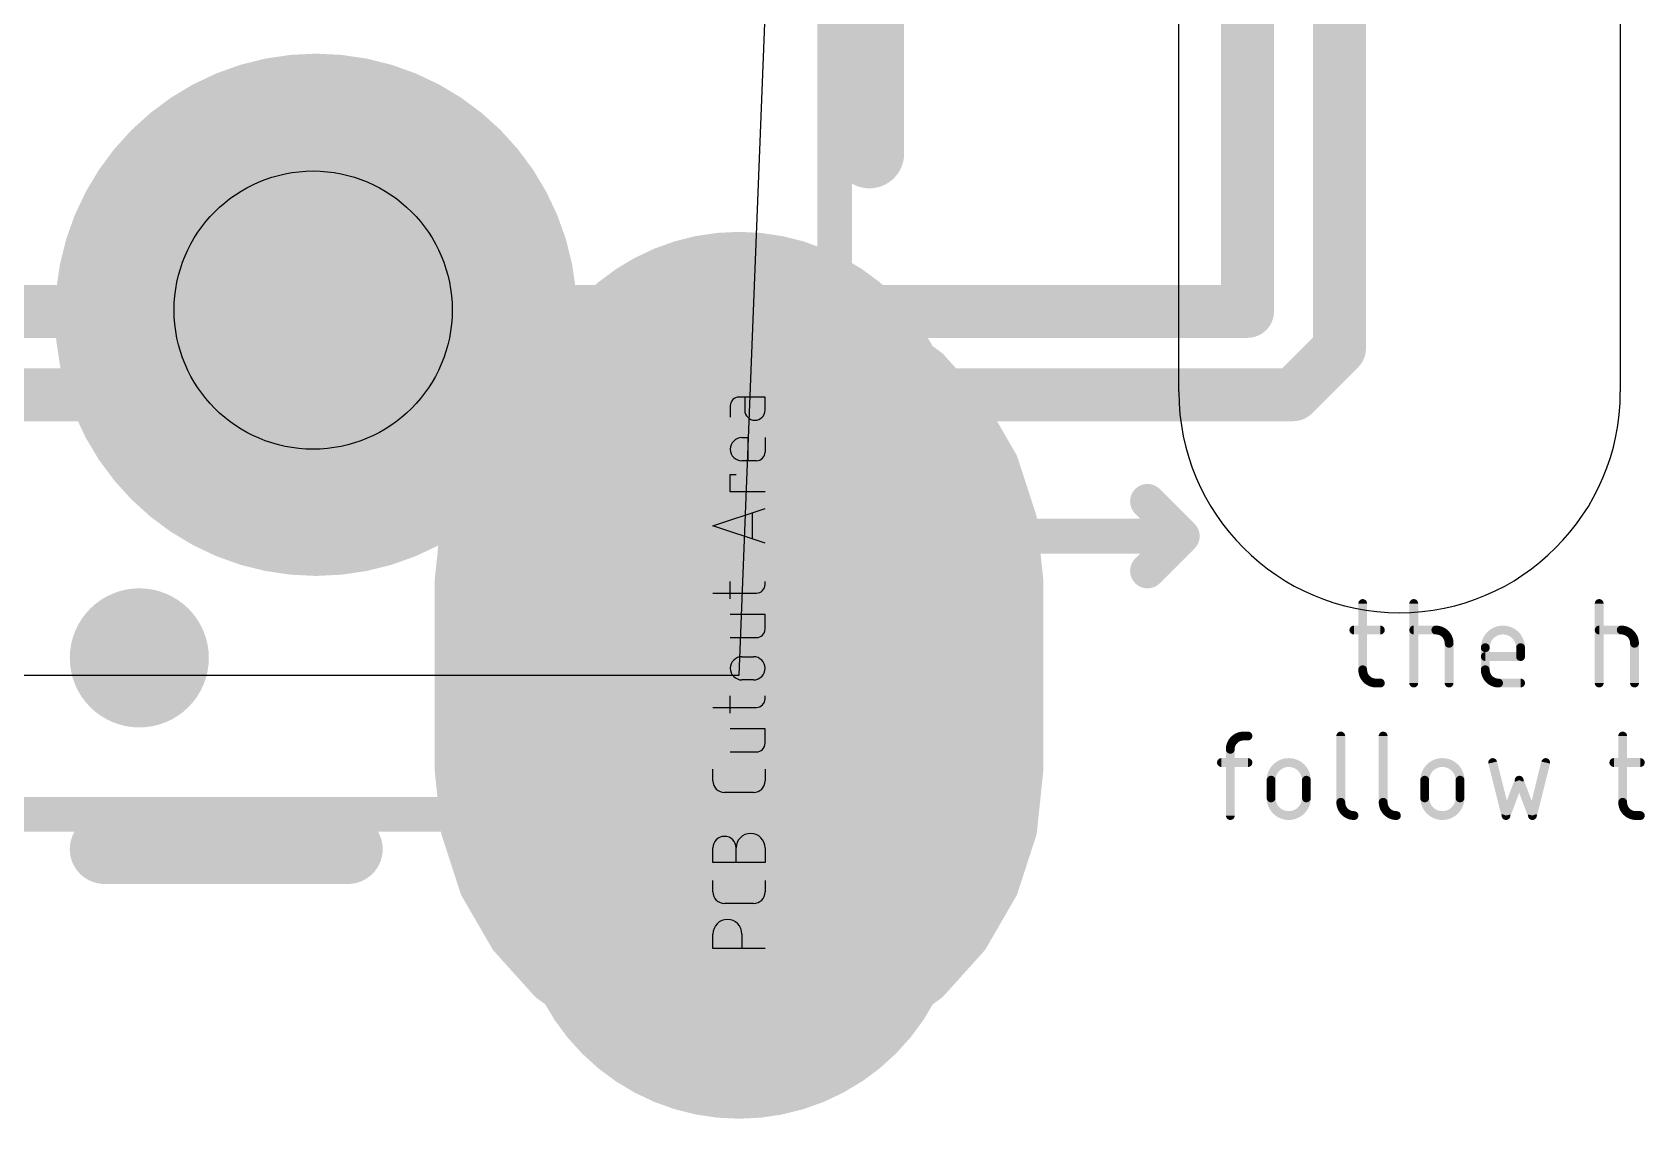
# Model space of a CAD drawing. Extents: x -2.3 to 95.2, y -2.6 to 57.4.
# Drawn here: x 50.042 to 54.68, y 48.075 to 51.199 of the extents above; entities that cross this region are included whole.
import ezdxf

# ---------------------------------------------------------------- set-up
doc = ezdxf.new("R2010")
doc.units = 0
for name, color, linetype in [('1', 12, 'CONTINUOUS'), ('17', 253, 'CONTINUOUS'), ('19', 53, 'CONTINUOUS'), ('20', 31, 'CONTINUOUS'), ('21', 253, 'CONTINUOUS'), ('29', 253, 'CONTINUOUS'), ('30', 253, 'CONTINUOUS'), ('48', 253, 'CONTINUOUS'), ('51', 253, 'CONTINUOUS')]:
    doc.layers.add(name, color=color, linetype=linetype)

# ---------------------------------------------------------------- blocks, each defined once
blk = doc.blocks.new('LONGP100')
at = {"const_width": 1}
blk.add_lwpolyline([(-0.5, 0), (0.5, 0)], dxfattribs=at)
at = {"const_width": 0.5}
for points in [[(-0.5, 0.25, 1), (-0.5, -0.25)], [(0.5, -0.25, 1), (0.5, 0.25)]]:
    blk.add_lwpolyline(points, format="xyb", dxfattribs=at)

msp = doc.modelspace()

# ---------------------------------------------------------------- linework, layer by layer
at = {"layer": '1', "const_width": 0.1524}
for points in [[(53.802, 50.2896), (53.802, 57.3409)], [(53.5377, 50.3963), (53.5377, 57.1731)], [(47.3678, 50.3963), (53.5377, 50.3963)], [(53.6692, 50.1567), (53.802, 50.2896)], [(49.3471, 50.1567), (53.6692, 50.1567)]]:
    msp.add_lwpolyline(points, dxfattribs=at)
at = {"layer": '1', "const_width": 0.0762}
for points in [[(53.5377, 50.3582, 1), (53.5377, 50.4344)], [(53.4996, 50.3963, 1), (53.5758, 50.3963)], [(53.7639, 50.2896, 1), (53.8401, 50.2896)], [(53.829, 50.2626, 1), (53.7751, 50.3165)], [(53.6692, 50.1186, 1), (53.6692, 50.1948)], [(53.6422, 50.1837, 1), (53.6961, 50.1298)]]:
    msp.add_lwpolyline(points, format="xyb", dxfattribs=at)
at = {"layer": '17', "const_width": 0.1}
for points in [[(51.851, 50.3145), (51.9992, 50.346)], [(51.9992, 50.346), (52.1508, 50.346)], [(52.1508, 50.346), (52.299, 50.3145)], [(51.7125, 50.2529), (51.851, 50.3145)], [(51.8184, 50.3), (52.3316, 50.3)], [(52.299, 50.3145), (52.4375, 50.2529)], [(51.5899, 50.1638), (51.7125, 50.2529)], [(52.4375, 50.2529), (52.5601, 50.1638)], [(51.6397, 50.2), (52.5103, 50.2)], [(51.4885, 50.0511), (51.5899, 50.1638)], [(52.5601, 50.1638), (52.6615, 50.0511)], [(51.5325, 50.1), (52.6175, 50.1)], [(51.4127, 49.9199), (51.4885, 50.0511)], [(52.6615, 50.0511), (52.7373, 49.9199)], [(51.4589, 50), (52.6911, 50)], [(51.3658, 49.7757), (51.4127, 49.9199)], [(52.7373, 49.9199), (52.7842, 49.7757)], [(51.4062, 49.9), (52.7438, 49.9)], [(51.35, 49.625), (51.3658, 49.7757)], [(51.3737, 49.8), (52.7763, 49.8)], [(52.7842, 49.7757), (52.8, 49.625)], [(51.3579, 49.7), (52.7921, 49.7)], [(51.35, 49.075), (51.35, 49.625)], [(51.35, 49.6), (52.8, 49.6)], [(52.8, 49.625), (52.8, 49.075)], [(51.35, 49.5), (52.8, 49.5)], [(51.35, 49.4), (52.8, 49.4)], [(51.35, 49.3), (52.8, 49.3)], [(51.35, 49.2), (52.8, 49.2)], [(51.35, 49.1), (52.8, 49.1)], [(51.3658, 48.9243), (51.35, 49.075)], [(52.8, 49.075), (52.7842, 48.9243)], [(51.3579, 49), (52.7921, 49)], [(51.4127, 48.7801), (51.3658, 48.9243)], [(51.3737, 48.9), (52.7763, 48.9)], [(52.7842, 48.9243), (52.7373, 48.7801)], [(51.4062, 48.8), (52.7438, 48.8)], [(51.4885, 48.6489), (51.4127, 48.7801)], [(52.7373, 48.7801), (52.6615, 48.6489)], [(51.4589, 48.7), (52.6911, 48.7)], [(51.5899, 48.5362), (51.4885, 48.6489)], [(52.6615, 48.6489), (52.5601, 48.5362)], [(51.5325, 48.6), (52.6176, 48.6)], [(51.7125, 48.4471), (51.5899, 48.5362)], [(52.5601, 48.5362), (52.4375, 48.4471)], [(51.6397, 48.5), (52.5103, 48.5)], [(51.851, 48.3855), (51.7125, 48.4471)], [(52.4375, 48.4471), (52.299, 48.3855)], [(51.8184, 48.4), (52.3316, 48.4)], [(51.9992, 48.354), (51.851, 48.3855)], [(52.299, 48.3855), (52.1508, 48.354)], [(52.1508, 48.354), (51.9992, 48.354)]]:
    msp.add_lwpolyline(points, dxfattribs=at)
at = {"layer": '17', "const_width": 0.05}
for points in [[(51.9992, 50.371, 1), (51.9992, 50.321)], [(52.0044, 50.3216, 1), (51.994, 50.3705)], [(52.156, 50.3705, 1), (52.1456, 50.3216)], [(52.1508, 50.321, 1), (52.1508, 50.371)], [(51.8184, 50.325, 1), (51.8184, 50.275)], [(51.8458, 50.339, 1), (51.8562, 50.2901)], [(51.8611, 50.2917, 1), (51.8408, 50.3374)], [(52.3092, 50.3374, 1), (52.2889, 50.2917)], [(52.2938, 50.2901, 1), (52.3042, 50.339)], [(52.3316, 50.275, 1), (52.3316, 50.325)], [(51.7023, 50.2757, 1), (51.7227, 50.23)], [(51.7272, 50.2326, 1), (51.6978, 50.2731)], [(52.4522, 50.2731, 1), (52.4228, 50.2326)], [(52.4273, 50.23, 1), (52.4477, 50.2757)], [(51.6397, 50.225, 1), (51.6397, 50.175)], [(52.5103, 50.175, 1), (52.5103, 50.225)], [(51.5752, 50.184, 1), (51.6046, 50.1436)], [(51.6085, 50.1471, 1), (51.5713, 50.1805)], [(52.5787, 50.1805, 1), (52.5415, 50.1471)], [(52.5454, 50.1436, 1), (52.5748, 50.184)], [(51.5325, 50.125, 1), (51.5325, 50.075)], [(52.6175, 50.075, 1), (52.6175, 50.125)], [(51.5101, 50.0386, 1), (51.4668, 50.0636)], [(52.6832, 50.0636, 1), (52.6399, 50.0386)], [(51.4589, 50.025, 1), (51.4589, 49.975)], [(51.4699, 50.0679, 1), (51.507, 50.0344)], [(52.643, 50.0344, 1), (52.6801, 50.0679)], [(52.6911, 49.975, 1), (52.6911, 50.025)], [(51.391, 49.9324, 1), (51.4343, 49.9074)], [(51.4365, 49.9122, 1), (51.3889, 49.9276)], [(52.7611, 49.9276, 1), (52.7135, 49.9122)], [(52.7157, 49.9074, 1), (52.759, 49.9324)], [(51.4062, 49.925, 1), (51.4062, 49.875)], [(52.7438, 49.875, 1), (52.7438, 49.925)], [(51.3907, 49.7731, 1), (51.341, 49.7784)], [(51.3737, 49.825, 1), (51.3737, 49.775)], [(52.809, 49.7784, 1), (52.7593, 49.7731)], [(52.7763, 49.775, 1), (52.7763, 49.825)], [(51.3421, 49.7835, 1), (51.3896, 49.768)], [(52.7604, 49.768, 1), (52.8079, 49.7835)], [(51.3579, 49.725, 1), (51.3579, 49.675)], [(52.7921, 49.675, 1), (52.7921, 49.725)], [(51.375, 49.625, 1), (51.325, 49.625)], [(51.3251, 49.6276, 1), (51.3749, 49.6224)], [(51.35, 49.625, 1), (51.35, 49.575)], [(52.825, 49.625, 1), (52.775, 49.625)], [(52.7751, 49.6224, 1), (52.8249, 49.6276)], [(52.8, 49.575, 1), (52.8, 49.625)], [(51.35, 49.525, 1), (51.35, 49.475)], [(52.8, 49.475, 1), (52.8, 49.525)], [(51.35, 49.425, 1), (51.35, 49.375)], [(52.8, 49.375, 1), (52.8, 49.425)], [(51.35, 49.325, 1), (51.35, 49.275)], [(52.8, 49.275, 1), (52.8, 49.325)], [(51.35, 49.225, 1), (51.35, 49.175)], [(52.8, 49.175, 1), (52.8, 49.225)], [(51.35, 49.125, 1), (51.35, 49.075)], [(51.3749, 49.0776, 1), (51.3251, 49.0724)], [(52.8249, 49.0724, 1), (52.7751, 49.0776)], [(52.8, 49.075, 1), (52.8, 49.125)], [(51.325, 49.075, 1), (51.375, 49.075)], [(52.775, 49.075, 1), (52.825, 49.075)], [(51.3579, 49.025, 1), (51.3579, 48.975)], [(52.7921, 48.975, 1), (52.7921, 49.025)], [(51.3896, 48.932, 1), (51.3421, 48.9165)], [(51.341, 48.9216, 1), (51.3907, 48.9269)], [(51.3737, 48.925, 1), (51.3737, 48.875)], [(52.7593, 48.9269, 1), (52.809, 48.9216)], [(52.8079, 48.9165, 1), (52.7604, 48.932)], [(52.7763, 48.875, 1), (52.7763, 48.925)], [(51.4062, 48.825, 1), (51.4062, 48.775)], [(52.7438, 48.775, 1), (52.7438, 48.825)], [(51.4343, 48.7926, 1), (51.391, 48.7676)], [(51.3889, 48.7724, 1), (51.4365, 48.7878)], [(52.7135, 48.7878, 1), (52.7611, 48.7724)], [(52.759, 48.7676, 1), (52.7157, 48.7926)], [(51.4589, 48.725, 1), (51.4589, 48.675)], [(52.6911, 48.675, 1), (52.6911, 48.725)], [(51.507, 48.6656, 1), (51.4699, 48.6321)], [(51.4668, 48.6364, 1), (51.5101, 48.6614)], [(52.6399, 48.6614, 1), (52.6832, 48.6364)], [(52.6801, 48.6321, 1), (52.643, 48.6656)], [(51.5325, 48.625, 1), (51.5325, 48.575)], [(52.6176, 48.575, 1), (52.6176, 48.625)], [(51.6046, 48.5564, 1), (51.5752, 48.516)], [(51.5713, 48.5195, 1), (51.6085, 48.5529)], [(52.5415, 48.5529, 1), (52.5787, 48.5195)], [(52.5748, 48.516, 1), (52.5454, 48.5564)], [(51.6397, 48.525, 1), (51.6397, 48.475)], [(52.5103, 48.475, 1), (52.5103, 48.525)], [(51.7227, 48.47, 1), (51.7023, 48.4243)], [(51.6978, 48.4269, 1), (51.7272, 48.4674)], [(52.4228, 48.4674, 1), (52.4522, 48.4269)], [(52.4477, 48.4243, 1), (52.4273, 48.47)], [(51.8184, 48.425, 1), (51.8184, 48.375)], [(51.8562, 48.4099, 1), (51.8458, 48.361)], [(51.8408, 48.3626, 1), (51.8611, 48.4083)], [(52.2889, 48.4083, 1), (52.3092, 48.3626)], [(52.3042, 48.361, 1), (52.2938, 48.4099)], [(52.3316, 48.375, 1), (52.3316, 48.425)], [(51.9992, 48.379, 1), (51.9992, 48.329)], [(51.994, 48.3295, 1), (52.0044, 48.3784)], [(52.1456, 48.3784, 1), (52.156, 48.3295)], [(52.1508, 48.329, 1), (52.1508, 48.379)]]:
    msp.add_lwpolyline(points, format="xyb", dxfattribs=at)
at = {"layer": '19'}
for p, q in [((52.075, 49.35), (52.225, 53.15)), ((47.05, 49.35), (52.075, 49.35))]:
    msp.add_line(p, q, dxfattribs=at)
at = {"layer": '20'}
for p, q in [((53.34, 50.165), (53.34, 55)), ((54.61, 55), (54.61, 50.165))]:
    msp.add_line(p, q, dxfattribs=at)
msp.add_circle((50.85, 50.4), 0.4, dxfattribs=at)
for start, end in [(180, 270), (270, 0)]:
    msp.add_arc((53.975, 50.165), 0.635, start, end, dxfattribs=at)
at = {"layer": '21', "const_width": 0.2}
for points in [[(52.45, 50.85), (52.45, 51.85)], [(50.95, 48.85), (50.25, 48.85)]]:
    msp.add_lwpolyline(points, dxfattribs=at)
at = {"layer": '21'}
for points, const_width in [([(52.4, 50.85, 1), (52.5, 50.85)], 0.1), ([(50.35, 49.3, 1), (50.35, 49.5, 1), (50.35, 49.3)], 0.2), ([(50.25, 48.9, 1), (50.25, 48.8)], 0.1), ([(50.95, 48.8, 1), (50.95, 48.9)], 0.1)]:
    msp.add_lwpolyline(points, format="xyb", dxfattribs=dict(at, const_width=const_width))
at = {"layer": '29'}
for points, const_width in [([(50.8583, 50.042, 1), (50.8583, 50.7309, 1), (50.8583, 50.042)], 0.8128), ([(50.85, 50.1492, 1), (50.85, 50.6508, 1), (50.85, 50.1492)], 0.5016), ([(51.9888, 50.4705, 1), (51.9888, 50.4205)], 0.05), ([(51.994, 50.421, 1), (51.9836, 50.4699)], 0.05), ([(52.1664, 50.4699, 1), (52.156, 50.421)], 0.05), ([(52.1612, 50.4205, 1), (52.1612, 50.4705)], 0.05), ([(51.7985, 50.425, 1), (51.7985, 50.375)], 0.05), ([(51.8149, 50.4341, 1), (51.8253, 50.3852)], 0.05), ([(51.8302, 50.3868, 1), (51.8099, 50.4325)], 0.05), ([(52.3401, 50.4325, 1), (52.3198, 50.3868)], 0.05), ([(52.3247, 50.3852, 1), (52.3351, 50.4341)], 0.05), ([(52.3515, 50.375, 1), (52.3515, 50.425)], 0.05), ([(51.6523, 50.3623, 1), (51.6727, 50.3166)], 0.05), ([(51.6772, 50.3192, 1), (51.6478, 50.3597)], 0.05), ([(52.5022, 50.3597, 1), (52.4728, 50.3192)], 0.05), ([(52.4773, 50.3166, 1), (52.4977, 50.3623)], 0.05), ([(51.6082, 50.325, 1), (51.6082, 50.275)], 0.05), ([(52.5418, 50.275, 1), (52.5418, 50.325)], 0.05), ([(51.5083, 50.2583, 1), (51.5377, 50.2179)], 0.05), ([(51.5415, 50.2214, 1), (51.5044, 50.2548)], 0.05), ([(52.6456, 50.2548, 1), (52.6085, 50.2214)], 0.05), ([(52.6123, 50.2179, 1), (52.6417, 50.2583)], 0.05), ([(51.4887, 50.225, 1), (51.4887, 50.175)], 0.05), ([(52.6613, 50.175, 1), (52.6613, 50.225)], 0.05), ([(51.4018, 50.125, 1), (51.4018, 50.075)], 0.05), ([(51.389, 50.1267, 1), (51.4261, 50.0932)], 0.05), ([(51.4292, 50.0974, 1), (51.3859, 50.1224)], 0.05), ([(52.7641, 50.1224, 1), (52.7208, 50.0974)], 0.05), ([(52.7239, 50.0932, 1), (52.761, 50.1267)], 0.05), ([(52.7482, 50.075, 1), (52.7482, 50.125)], 0.05), ([(51.3441, 50.025, 1), (51.3441, 49.975)], 0.05), ([(52.8059, 49.975, 1), (52.8059, 50.025)], 0.05), ([(51.3451, 49.9528, 1), (51.2975, 49.9683)], 0.05), ([(52.8525, 49.9683, 1), (52.8049, 49.9528)], 0.05), ([(51.2997, 49.9731, 1), (51.343, 49.9481)], 0.05), ([(52.807, 49.9481, 1), (52.8503, 49.9731)], 0.05), ([(51.3016, 49.925, 1), (51.3016, 49.875)], 0.05), ([(52.8484, 49.875, 1), (52.8484, 49.925)], 0.05), ([(51.2443, 49.8043, 1), (51.2918, 49.7888)], 0.05), ([(51.2929, 49.7939, 1), (51.2432, 49.7991)], 0.05), ([(51.2692, 49.825, 1), (51.2692, 49.775)], 0.05), ([(52.9068, 49.7991, 1), (52.8571, 49.7939)], 0.05), ([(52.8582, 49.7888, 1), (52.9057, 49.8043)], 0.05), ([(52.8808, 49.775, 1), (52.8808, 49.825)], 0.05), ([(51.2579, 49.725, 1), (51.2579, 49.675)], 0.05), ([(52.8921, 49.675, 1), (52.8921, 49.725)], 0.05), ([(51.275, 49.625, 1), (51.225, 49.625)], 0.05), ([(51.2251, 49.6276, 1), (51.2749, 49.6224)], 0.05), ([(51.25, 49.625, 1), (51.25, 49.575)], 0.05), ([(52.925, 49.625, 1), (52.875, 49.625)], 0.05), ([(52.8751, 49.6224, 1), (52.9249, 49.6276)], 0.05), ([(52.9, 49.575, 1), (52.9, 49.625)], 0.05), ([(51.25, 49.525, 1), (51.25, 49.475)], 0.05), ([(52.9, 49.475, 1), (52.9, 49.525)], 0.05), ([(51.25, 49.425, 1), (51.25, 49.375)], 0.05), ([(52.9, 49.375, 1), (52.9, 49.425)], 0.05), ([(51.25, 49.325, 1), (51.25, 49.275)], 0.05), ([(52.9, 49.275, 1), (52.9, 49.325)], 0.05), ([(51.25, 49.225, 1), (51.25, 49.175)], 0.05), ([(52.9, 49.175, 1), (52.9, 49.225)], 0.05), ([(51.25, 49.125, 1), (51.25, 49.075)], 0.05), ([(51.2749, 49.0776, 1), (51.2251, 49.0724)], 0.05), ([(52.9249, 49.0724, 1), (52.8751, 49.0776)], 0.05), ([(52.9, 49.075, 1), (52.9, 49.125)], 0.05), ([(51.225, 49.075, 1), (51.275, 49.075)], 0.05), ([(52.875, 49.075, 1), (52.925, 49.075)], 0.05), ([(51.2579, 49.025, 1), (51.2579, 48.975)], 0.05), ([(52.8921, 48.975, 1), (52.8921, 49.025)], 0.05), ([(51.2918, 48.9112, 1), (51.2443, 48.8957)], 0.05), ([(51.2692, 48.925, 1), (51.2692, 48.875)], 0.05), ([(52.9057, 48.8957, 1), (52.8582, 48.9112)], 0.05), ([(52.8808, 48.875, 1), (52.8808, 48.925)], 0.05), ([(51.2432, 48.9009, 1), (51.2929, 48.9061)], 0.05), ([(52.8571, 48.9061, 1), (52.9068, 48.9009)], 0.05), ([(51.3017, 48.825, 1), (51.3017, 48.775)], 0.05), ([(52.8484, 48.775, 1), (52.8484, 48.825)], 0.05), ([(51.343, 48.7519, 1), (51.2997, 48.7269)], 0.05), ([(51.2975, 48.7317, 1), (51.3451, 48.7472)], 0.05), ([(51.3441, 48.725, 1), (51.3441, 48.675)], 0.05), ([(52.8049, 48.7472, 1), (52.8525, 48.7317)], 0.05), ([(52.8059, 48.675, 1), (52.8059, 48.725)], 0.05), ([(52.8503, 48.7269, 1), (52.807, 48.7519)], 0.05), ([(51.4018, 48.625, 1), (51.4018, 48.575)], 0.05), ([(51.4261, 48.6068, 1), (51.389, 48.5733)], 0.05), ([(51.3859, 48.5776, 1), (51.4292, 48.6026)], 0.05), ([(52.7208, 48.6026, 1), (52.7641, 48.5776)], 0.05), ([(52.761, 48.5733, 1), (52.7239, 48.6068)], 0.05), ([(52.7482, 48.575, 1), (52.7482, 48.625)], 0.05), ([(51.4887, 48.525, 1), (51.4887, 48.475)], 0.05), ([(52.6613, 48.475, 1), (52.6613, 48.525)], 0.05), ([(51.5377, 48.4821, 1), (51.5083, 48.4417)], 0.05), ([(51.5044, 48.4452, 1), (51.5415, 48.4786)], 0.05), ([(52.6085, 48.4786, 1), (52.6456, 48.4452)], 0.05), ([(52.6417, 48.4417, 1), (52.6123, 48.4821)], 0.05), ([(51.6082, 48.425, 1), (51.6082, 48.375)], 0.05), ([(52.5418, 48.375, 1), (52.5418, 48.425)], 0.05), ([(51.6727, 48.3834, 1), (51.6523, 48.3377)], 0.05), ([(51.6478, 48.3403, 1), (51.6772, 48.3808)], 0.05), ([(52.4728, 48.3808, 1), (52.5022, 48.3403)], 0.05), ([(52.4977, 48.3377, 1), (52.4773, 48.3834)], 0.05), ([(51.7985, 48.325, 1), (51.7985, 48.275)], 0.05), ([(51.8253, 48.3148, 1), (51.8149, 48.2659)], 0.05), ([(51.8099, 48.2675, 1), (51.8302, 48.3132)], 0.05), ([(52.3198, 48.3132, 1), (52.3401, 48.2675)], 0.05), ([(52.3351, 48.2659, 1), (52.3247, 48.3148)], 0.05), ([(52.3516, 48.275, 1), (52.3516, 48.325)], 0.05), ([(51.9888, 48.2795, 1), (51.9888, 48.2295)], 0.05), ([(51.9836, 48.2301, 1), (51.994, 48.279)], 0.05), ([(52.156, 48.279, 1), (52.1664, 48.2301)], 0.05), ([(52.1612, 48.2295, 1), (52.1612, 48.2795)], 0.05)]:
    msp.add_lwpolyline(points, format="xyb", dxfattribs=dict(at, const_width=const_width))
at = {"layer": '29', "const_width": 0.1}
for points in [[(51.8201, 50.4096), (51.9888, 50.4455)], [(51.9888, 50.4455), (52.1612, 50.4455)], [(52.1612, 50.4455), (52.3299, 50.4096)], [(51.6625, 50.3395), (51.8201, 50.4096)], [(51.7985, 50.4), (52.3515, 50.4)], [(52.3299, 50.4096), (52.4875, 50.3395)], [(51.523, 50.2381), (51.6625, 50.3395)], [(52.4875, 50.3395), (52.627, 50.2381)], [(51.6082, 50.3), (52.5418, 50.3)], [(51.4076, 50.1099), (51.523, 50.2381)], [(52.627, 50.2381), (52.7424, 50.1099)], [(51.4887, 50.2), (52.6613, 50.2)], [(51.3213, 49.9606), (51.4076, 50.1099)], [(51.4018, 50.1), (52.7482, 50.1)], [(52.7424, 50.1099), (52.8287, 49.9606)], [(51.3441, 50), (52.8059, 50)], [(51.268, 49.7965), (51.3213, 49.9606)], [(52.8287, 49.9606), (52.882, 49.7965)], [(51.3016, 49.9), (52.8484, 49.9)], [(51.25, 49.625), (51.268, 49.7965)], [(51.2692, 49.8), (52.8808, 49.8)], [(52.882, 49.7965), (52.9, 49.625)], [(51.2579, 49.7), (52.8921, 49.7)], [(51.25, 49.075), (51.25, 49.625)], [(51.25, 49.6), (52.9, 49.6)], [(52.9, 49.625), (52.9, 49.075)], [(51.25, 49.5), (52.9, 49.5)], [(51.25, 49.4), (52.9, 49.4)], [(51.25, 49.3), (52.9, 49.3)], [(51.25, 49.2), (52.9, 49.2)], [(51.25, 49.1), (52.9, 49.1)], [(51.268, 48.9035), (51.25, 49.075)], [(52.9, 49.075), (52.882, 48.9035)], [(51.2579, 49), (52.8921, 49)], [(51.3213, 48.7394), (51.268, 48.9035)], [(51.2692, 48.9), (52.8808, 48.9)], [(52.882, 48.9035), (52.8287, 48.7394)], [(51.3017, 48.8), (52.8484, 48.8)], [(51.4076, 48.5901), (51.3213, 48.7394)], [(51.3441, 48.7), (52.8059, 48.7)], [(52.8287, 48.7394), (52.7424, 48.5901)], [(51.4018, 48.6), (52.7482, 48.6)], [(51.523, 48.4619), (51.4076, 48.5901)], [(52.7424, 48.5901), (52.627, 48.4619)], [(51.4887, 48.5), (52.6613, 48.5)], [(51.6625, 48.3605), (51.523, 48.4619)], [(52.627, 48.4619), (52.4875, 48.3605)], [(51.6082, 48.4), (52.5418, 48.4)], [(51.8201, 48.2904), (51.6625, 48.3605)], [(52.4875, 48.3605), (52.3299, 48.2904)], [(51.7985, 48.3), (52.3516, 48.3)], [(51.9888, 48.2545), (51.8201, 48.2904)], [(52.3299, 48.2904), (52.1612, 48.2545)], [(52.1612, 48.2545), (51.9888, 48.2545)]]:
    msp.add_lwpolyline(points, dxfattribs=at)
at = {"layer": '30'}
for points, const_width in [([(50.85, 50.1492, 1), (50.85, 50.6508, 1), (50.85, 50.1492)], 0.5016), ([(51.9888, 50.4705, 1), (51.9888, 50.4205)], 0.05), ([(51.994, 50.421, 1), (51.9836, 50.4699)], 0.05), ([(52.1664, 50.4699, 1), (52.156, 50.421)], 0.05), ([(52.1612, 50.4205, 1), (52.1612, 50.4705)], 0.05), ([(51.7985, 50.425, 1), (51.7985, 50.375)], 0.05), ([(51.8149, 50.4341, 1), (51.8253, 50.3852)], 0.05), ([(51.8302, 50.3868, 1), (51.8099, 50.4325)], 0.05), ([(52.3401, 50.4325, 1), (52.3198, 50.3868)], 0.05), ([(52.3247, 50.3852, 1), (52.3351, 50.4341)], 0.05), ([(52.3515, 50.375, 1), (52.3515, 50.425)], 0.05), ([(51.6523, 50.3623, 1), (51.6727, 50.3166)], 0.05), ([(51.6772, 50.3192, 1), (51.6478, 50.3597)], 0.05), ([(52.5022, 50.3597, 1), (52.4728, 50.3192)], 0.05), ([(52.4773, 50.3166, 1), (52.4977, 50.3623)], 0.05), ([(51.6082, 50.325, 1), (51.6082, 50.275)], 0.05), ([(52.5418, 50.275, 1), (52.5418, 50.325)], 0.05), ([(51.5083, 50.2583, 1), (51.5377, 50.2179)], 0.05), ([(51.5415, 50.2214, 1), (51.5044, 50.2548)], 0.05), ([(52.6456, 50.2548, 1), (52.6085, 50.2214)], 0.05), ([(52.6123, 50.2179, 1), (52.6417, 50.2583)], 0.05), ([(51.4887, 50.225, 1), (51.4887, 50.175)], 0.05), ([(52.6613, 50.175, 1), (52.6613, 50.225)], 0.05), ([(51.4018, 50.125, 1), (51.4018, 50.075)], 0.05), ([(51.389, 50.1267, 1), (51.4261, 50.0932)], 0.05), ([(51.4292, 50.0974, 1), (51.3859, 50.1224)], 0.05), ([(52.7641, 50.1224, 1), (52.7208, 50.0974)], 0.05), ([(52.7239, 50.0932, 1), (52.761, 50.1267)], 0.05), ([(52.7482, 50.075, 1), (52.7482, 50.125)], 0.05), ([(51.3441, 50.025, 1), (51.3441, 49.975)], 0.05), ([(52.8059, 49.975, 1), (52.8059, 50.025)], 0.05), ([(51.3451, 49.9528, 1), (51.2975, 49.9683)], 0.05), ([(52.8525, 49.9683, 1), (52.8049, 49.9528)], 0.05), ([(51.2997, 49.9731, 1), (51.343, 49.9481)], 0.05), ([(52.807, 49.9481, 1), (52.8503, 49.9731)], 0.05), ([(51.3016, 49.925, 1), (51.3016, 49.875)], 0.05), ([(52.8484, 49.875, 1), (52.8484, 49.925)], 0.05), ([(51.2443, 49.8043, 1), (51.2918, 49.7888)], 0.05), ([(51.2929, 49.7939, 1), (51.2432, 49.7991)], 0.05), ([(51.2692, 49.825, 1), (51.2692, 49.775)], 0.05), ([(52.9068, 49.7991, 1), (52.8571, 49.7939)], 0.05), ([(52.8582, 49.7888, 1), (52.9057, 49.8043)], 0.05), ([(52.8808, 49.775, 1), (52.8808, 49.825)], 0.05), ([(51.2579, 49.725, 1), (51.2579, 49.675)], 0.05), ([(52.8921, 49.675, 1), (52.8921, 49.725)], 0.05), ([(51.275, 49.625, 1), (51.225, 49.625)], 0.05), ([(51.2251, 49.6276, 1), (51.2749, 49.6224)], 0.05), ([(51.25, 49.625, 1), (51.25, 49.575)], 0.05), ([(52.925, 49.625, 1), (52.875, 49.625)], 0.05), ([(52.8751, 49.6224, 1), (52.9249, 49.6276)], 0.05), ([(52.9, 49.575, 1), (52.9, 49.625)], 0.05), ([(51.25, 49.525, 1), (51.25, 49.475)], 0.05), ([(52.9, 49.475, 1), (52.9, 49.525)], 0.05), ([(51.25, 49.425, 1), (51.25, 49.375)], 0.05), ([(52.9, 49.375, 1), (52.9, 49.425)], 0.05), ([(51.25, 49.325, 1), (51.25, 49.275)], 0.05), ([(52.9, 49.275, 1), (52.9, 49.325)], 0.05), ([(51.25, 49.225, 1), (51.25, 49.175)], 0.05), ([(52.9, 49.175, 1), (52.9, 49.225)], 0.05), ([(51.25, 49.125, 1), (51.25, 49.075)], 0.05), ([(51.2749, 49.0776, 1), (51.2251, 49.0724)], 0.05), ([(52.9249, 49.0724, 1), (52.8751, 49.0776)], 0.05), ([(52.9, 49.075, 1), (52.9, 49.125)], 0.05), ([(51.225, 49.075, 1), (51.275, 49.075)], 0.05), ([(52.875, 49.075, 1), (52.925, 49.075)], 0.05), ([(51.2579, 49.025, 1), (51.2579, 48.975)], 0.05), ([(52.8921, 48.975, 1), (52.8921, 49.025)], 0.05), ([(51.2918, 48.9112, 1), (51.2443, 48.8957)], 0.05), ([(51.2692, 48.925, 1), (51.2692, 48.875)], 0.05), ([(52.9057, 48.8957, 1), (52.8582, 48.9112)], 0.05), ([(52.8808, 48.875, 1), (52.8808, 48.925)], 0.05), ([(51.2432, 48.9009, 1), (51.2929, 48.9061)], 0.05), ([(52.8571, 48.9061, 1), (52.9068, 48.9009)], 0.05), ([(51.3017, 48.825, 1), (51.3017, 48.775)], 0.05), ([(52.8484, 48.775, 1), (52.8484, 48.825)], 0.05), ([(51.343, 48.7519, 1), (51.2997, 48.7269)], 0.05), ([(51.2975, 48.7317, 1), (51.3451, 48.7472)], 0.05), ([(51.3441, 48.725, 1), (51.3441, 48.675)], 0.05), ([(52.8049, 48.7472, 1), (52.8525, 48.7317)], 0.05), ([(52.8059, 48.675, 1), (52.8059, 48.725)], 0.05), ([(52.8503, 48.7269, 1), (52.807, 48.7519)], 0.05), ([(51.4018, 48.625, 1), (51.4018, 48.575)], 0.05), ([(51.4261, 48.6068, 1), (51.389, 48.5733)], 0.05), ([(51.3859, 48.5776, 1), (51.4292, 48.6026)], 0.05), ([(52.7208, 48.6026, 1), (52.7641, 48.5776)], 0.05), ([(52.761, 48.5733, 1), (52.7239, 48.6068)], 0.05), ([(52.7482, 48.575, 1), (52.7482, 48.625)], 0.05), ([(51.4887, 48.525, 1), (51.4887, 48.475)], 0.05), ([(52.6613, 48.475, 1), (52.6613, 48.525)], 0.05), ([(51.5377, 48.4821, 1), (51.5083, 48.4417)], 0.05), ([(51.5044, 48.4452, 1), (51.5415, 48.4786)], 0.05), ([(52.6085, 48.4786, 1), (52.6456, 48.4452)], 0.05), ([(52.6417, 48.4417, 1), (52.6123, 48.4821)], 0.05), ([(51.6082, 48.425, 1), (51.6082, 48.375)], 0.05), ([(52.5418, 48.375, 1), (52.5418, 48.425)], 0.05), ([(51.6727, 48.3834, 1), (51.6523, 48.3377)], 0.05), ([(51.6478, 48.3403, 1), (51.6772, 48.3808)], 0.05), ([(52.4728, 48.3808, 1), (52.5022, 48.3403)], 0.05), ([(52.4977, 48.3377, 1), (52.4773, 48.3834)], 0.05), ([(51.7985, 48.325, 1), (51.7985, 48.275)], 0.05), ([(51.8253, 48.3148, 1), (51.8149, 48.2659)], 0.05), ([(51.8099, 48.2675, 1), (51.8302, 48.3132)], 0.05), ([(52.3198, 48.3132, 1), (52.3401, 48.2675)], 0.05), ([(52.3351, 48.2659, 1), (52.3247, 48.3148)], 0.05), ([(52.3516, 48.275, 1), (52.3516, 48.325)], 0.05), ([(51.9888, 48.2795, 1), (51.9888, 48.2295)], 0.05), ([(51.9836, 48.2301, 1), (51.994, 48.279)], 0.05), ([(52.156, 48.279, 1), (52.1664, 48.2301)], 0.05), ([(52.1612, 48.2295, 1), (52.1612, 48.2795)], 0.05)]:
    msp.add_lwpolyline(points, format="xyb", dxfattribs=dict(at, const_width=const_width))
at = {"layer": '30', "const_width": 0.1}
for points in [[(51.8201, 50.4096), (51.9888, 50.4455)], [(51.9888, 50.4455), (52.1612, 50.4455)], [(52.1612, 50.4455), (52.3299, 50.4096)], [(51.6625, 50.3395), (51.8201, 50.4096)], [(51.7985, 50.4), (52.3515, 50.4)], [(52.3299, 50.4096), (52.4875, 50.3395)], [(51.523, 50.2381), (51.6625, 50.3395)], [(52.4875, 50.3395), (52.627, 50.2381)], [(51.6082, 50.3), (52.5418, 50.3)], [(51.4076, 50.1099), (51.523, 50.2381)], [(52.627, 50.2381), (52.7424, 50.1099)], [(51.4887, 50.2), (52.6613, 50.2)], [(51.3213, 49.9606), (51.4076, 50.1099)], [(51.4018, 50.1), (52.7482, 50.1)], [(52.7424, 50.1099), (52.8287, 49.9606)], [(51.3441, 50), (52.8059, 50)], [(51.268, 49.7965), (51.3213, 49.9606)], [(52.8287, 49.9606), (52.882, 49.7965)], [(51.3016, 49.9), (52.8484, 49.9)], [(51.25, 49.625), (51.268, 49.7965)], [(51.2692, 49.8), (52.8808, 49.8)], [(52.882, 49.7965), (52.9, 49.625)], [(51.2579, 49.7), (52.8921, 49.7)], [(51.25, 49.075), (51.25, 49.625)], [(51.25, 49.6), (52.9, 49.6)], [(52.9, 49.625), (52.9, 49.075)], [(51.25, 49.5), (52.9, 49.5)], [(51.25, 49.4), (52.9, 49.4)], [(51.25, 49.3), (52.9, 49.3)], [(51.25, 49.2), (52.9, 49.2)], [(51.25, 49.1), (52.9, 49.1)], [(51.268, 48.9035), (51.25, 49.075)], [(52.9, 49.075), (52.882, 48.9035)], [(51.2579, 49), (52.8921, 49)], [(51.3213, 48.7394), (51.268, 48.9035)], [(51.2692, 48.9), (52.8808, 48.9)], [(52.882, 48.9035), (52.8287, 48.7394)], [(51.3017, 48.8), (52.8484, 48.8)], [(51.4076, 48.5901), (51.3213, 48.7394)], [(51.3441, 48.7), (52.8059, 48.7)], [(52.8287, 48.7394), (52.7424, 48.5901)], [(51.4018, 48.6), (52.7482, 48.6)], [(51.523, 48.4619), (51.4076, 48.5901)], [(52.7424, 48.5901), (52.627, 48.4619)], [(51.4887, 48.5), (52.6613, 48.5)], [(51.6625, 48.3605), (51.523, 48.4619)], [(52.627, 48.4619), (52.4875, 48.3605)], [(51.6082, 48.4), (52.5418, 48.4)], [(51.8201, 48.2904), (51.6625, 48.3605)], [(52.4875, 48.3605), (52.3299, 48.2904)], [(51.7985, 48.3), (52.3516, 48.3)], [(51.9888, 48.2545), (51.8201, 48.2904)], [(52.3299, 48.2904), (52.1612, 48.2545)], [(52.1612, 48.2545), (51.9888, 48.2545)]]:
    msp.add_lwpolyline(points, dxfattribs=at)
at = {"layer": '48'}
for p, q in [((52.15, 50.15), (52.075, 50.15)), ((52.0917, 50.15), (52.0917, 50.1125)), ((52.15, 50.1125), (52.15, 50.15)), ((52.05, 50.125), (52.05, 50.0917)), ((52.0833, 50.0334), (52.1, 50.0334)), ((52.1, 50.0334), (52.1, 49.9667)), ((52.15, 50.0334), (52.15, 49.9917)), ((52.125, 49.9667), (52.0833, 49.9667)), ((52.05, 49.8771), (52.05, 49.9271)), ((52.05, 49.9271), (52.0667, 49.9271)), ((52.15, 49.8771), (52.05, 49.8771)), ((52, 49.7795), (52.15, 49.8295)), ((52.1125, 49.817), (52.1125, 49.742)), ((52.15, 49.7295), (52, 49.7795)), ((52, 49.5861), (52.125, 49.5861)), ((52.05, 49.5695), (52.05, 49.6195)), ((52.15, 49.6111), (52.15, 49.6195)), ((52.15, 49.5249), (52.05, 49.5249)), ((52.15, 49.4832), (52.15, 49.5249)), ((52.05, 49.4582), (52.125, 49.4582)), ((52.0833, 49.4034), (52.1167, 49.4034)), ((52.1167, 49.3367), (52.0833, 49.3367)), ((52.05, 49.241), (52.05, 49.291)), ((52.15, 49.2827), (52.15, 49.291)), ((52, 49.2577), (52.125, 49.2577)), ((52.15, 49.1964), (52.05, 49.1964)), ((52.15, 49.1547), (52.15, 49.1964)), ((52.05, 49.1297), (52.125, 49.1297)), ((52, 49.0465), (52, 49.0798)), ((52.15, 49.0798), (52.15, 49.0465)), ((52.1167, 49.0132), (52.0333, 49.0132)), ((52, 48.8119), (52, 48.8536)), ((52.0667, 48.8119), (52.0667, 48.8536)), ((52.15, 48.8536), (52.15, 48.8119)), ((52.15, 48.8119), (52, 48.8119)), ((52, 48.727), (52, 48.7604)), ((52.15, 48.7604), (52.15, 48.727)), ((52.1167, 48.6937), (52.0333, 48.6937)), ((52, 48.5644), (52, 48.6061)), ((52.15, 48.5644), (52, 48.5644)), ((52.0833, 48.6061), (52.0833, 48.5644))]:
    msp.add_line(p, q, dxfattribs=at)
for points, const_width in [([(53.35, 49.75), (53.25, 49.85)], 0.1), ([(52.75, 49.75), (52.55, 49.55)], 0.1), ([(53.35, 49.75), (52.75, 49.75)], 0.1), ([(53.35, 49.75), (53.25, 49.65)], 0.1), ([(53.869, 49.5563), (53.869, 49.3658)], 0.0254), ([(54.0159, 49.3277), (54.0159, 49.5563)], 0.0254), ([(54.5492, 49.3277), (54.5492, 49.5563)], 0.0254), ([(53.8436, 49.4801), (53.9198, 49.4801)], 0.0254), ([(54.0159, 49.4801), (54.0794, 49.4801)], 0.0254), ([(54.5492, 49.4801), (54.6127, 49.4801)], 0.0254), ([(54.1175, 49.442), (54.1175, 49.3277)], 0.0254), ([(54.6508, 49.442), (54.6508, 49.3277)], 0.0254), ([(54.2216, 49.3658), (54.2216, 49.4293)], 0.0254), ([(54.3232, 49.4039), (54.2216, 49.4039)], 0.0254), ([(54.3232, 49.4293), (54.3232, 49.4039)], 0.0254), ([(53.9071, 49.3277), (53.9198, 49.3277)], 0.0254), ([(54.3232, 49.3277), (54.2597, 49.3277)], 0.0254), ([(53.5262, 49.1753), (53.5389, 49.1753)], 0.0254), ([(53.806, 49.1753), (53.806, 48.9848)], 0.0254), ([(53.9279, 49.1753), (53.9279, 48.9848)], 0.0254), ([(54.6168, 49.1753), (54.6168, 48.9848)], 0.0254), ([(53.4881, 48.9467), (53.4881, 49.1372)], 0.0254), ([(53.4627, 49.0991), (53.5389, 49.0991)], 0.0254), ([(54.243, 49.0991), (54.2811, 48.9467)], 0.0254), ([(54.3573, 48.9467), (54.3954, 49.0991)], 0.0254), ([(54.5914, 49.0991), (54.6676, 49.0991)], 0.0254), ([(53.6054, 48.9975), (53.6054, 49.0483)], 0.0254), ([(53.707, 49.0483), (53.707, 48.9975)], 0.0254), ([(54.0474, 48.9975), (54.0474, 49.0483)], 0.0254), ([(54.149, 49.0483), (54.149, 48.9975)], 0.0254), ([(54.2811, 48.9467), (54.3192, 49.0483)], 0.0254), ([(54.3192, 49.0483), (54.3573, 48.9467)], 0.0254), ([(54.6549, 48.9467), (54.6676, 48.9467)], 0.0254)]:
    msp.add_lwpolyline(points, dxfattribs=dict(at, const_width=const_width))
for points, const_width in [([(53.2677, 49.8677, 1), (53.2323, 49.8323)], 0.05), ([(52.75, 49.775, 1), (52.75, 49.725)], 0.05), ([(52.7677, 49.7323, 1), (52.7323, 49.7677)], 0.05), ([(53.3677, 49.7323, 1), (53.3323, 49.7677)], 0.05), ([(53.3323, 49.7323, 1), (53.3677, 49.7677)], 0.05), ([(53.35, 49.725, 1), (53.35, 49.775)], 0.05), ([(53.2323, 49.6677, 1), (53.2677, 49.6323)], 0.05), ([(52.5323, 49.5677, 1), (52.5677, 49.5323)], 0.05), ([(53.8753, 49.5563, 1), (53.8627, 49.5563)], 0.0127), ([(54.0222, 49.5563, 1), (54.0095, 49.5563)], 0.0127), ([(54.5556, 49.5563, 1), (54.5429, 49.5563)], 0.0127), ([(53.8436, 49.4864, 1), (53.8436, 49.4738)], 0.0127), ([(53.9198, 49.4738, 1), (53.9198, 49.4864)], 0.0127), ([(54.0159, 49.4864, 1), (54.0159, 49.4738)], 0.0127), ([(54.1175, 49.442, 0.4142), (54.0794, 49.4801)], 0.0254), ([(54.0794, 49.4864, 1), (54.0794, 49.4738)], 0.0127), ([(54.0794, 49.4738, 1), (54.0794, 49.4864)], 0.0127), ([(54.3232, 49.4293, 1), (54.2216, 49.4293)], 0.0254), ([(54.5492, 49.4864, 1), (54.5492, 49.4738)], 0.0127), ([(54.6508, 49.442, 0.4142), (54.6127, 49.4801)], 0.0254), ([(54.6127, 49.4864, 1), (54.6127, 49.4738)], 0.0127), ([(54.6127, 49.4738, 1), (54.6127, 49.4864)], 0.0127), ([(54.1238, 49.442, 1), (54.1111, 49.442)], 0.0127), ([(54.1111, 49.442, 1), (54.1238, 49.442)], 0.0127), ([(54.6572, 49.442, 1), (54.6445, 49.442)], 0.0127), ([(54.6445, 49.442, 1), (54.6572, 49.442)], 0.0127), ([(54.2279, 49.4293, 1), (54.2152, 49.4293)], 0.0127), ([(54.2152, 49.4293, 1), (54.2279, 49.4293)], 0.0127), ([(54.2216, 49.4102, 1), (54.2216, 49.3976)], 0.0127), ([(54.3295, 49.4293, 1), (54.3168, 49.4293)], 0.0127), ([(54.3168, 49.4293, 1), (54.3295, 49.4293)], 0.0127), ([(54.3168, 49.4039, 1), (54.3295, 49.4039)], 0.0127), ([(54.3232, 49.3976, 1), (54.3232, 49.4102)], 0.0127), ([(53.869, 49.3658, 0.4142), (53.9071, 49.3277)], 0.0254), ([(53.8753, 49.3658, 1), (53.8627, 49.3658)], 0.0127), ([(53.8627, 49.3658, 1), (53.8753, 49.3658)], 0.0127), ([(54.2216, 49.3658, 0.4142), (54.2597, 49.3277)], 0.0254), ([(54.2279, 49.3658, 1), (54.2152, 49.3658)], 0.0127), ([(54.2152, 49.3658, 1), (54.2279, 49.3658)], 0.0127), ([(53.9071, 49.334, 1), (53.9071, 49.3214)], 0.0127), ([(53.9071, 49.3214, 1), (53.9071, 49.334)], 0.0127), ([(53.9198, 49.3214, 1), (53.9198, 49.334)], 0.0127), ([(54.0095, 49.3277, 1), (54.0222, 49.3277)], 0.0127), ([(54.1111, 49.3277, 1), (54.1238, 49.3277)], 0.0127), ([(54.2597, 49.334, 1), (54.2597, 49.3214)], 0.0127), ([(54.2597, 49.3214, 1), (54.2597, 49.334)], 0.0127), ([(54.3232, 49.3214, 1), (54.3232, 49.334)], 0.0127), ([(54.5429, 49.3277, 1), (54.5556, 49.3277)], 0.0127), ([(54.6445, 49.3277, 1), (54.6572, 49.3277)], 0.0127), ([(53.5262, 49.1753, 0.4142), (53.4881, 49.1372)], 0.0254), ([(53.5262, 49.1816, 1), (53.5262, 49.169)], 0.0127), ([(53.5262, 49.169, 1), (53.5262, 49.1816)], 0.0127), ([(53.5389, 49.169, 1), (53.5389, 49.1816)], 0.0127), ([(53.8123, 49.1753, 1), (53.7996, 49.1753)], 0.0127), ([(53.9342, 49.1753, 1), (53.9215, 49.1753)], 0.0127), ([(54.6232, 49.1753, 1), (54.6105, 49.1753)], 0.0127), ([(53.4945, 49.1372, 1), (53.4818, 49.1372)], 0.0127), ([(53.4818, 49.1372, 1), (53.4945, 49.1372)], 0.0127), ([(53.4627, 49.1054, 1), (53.4627, 49.0928)], 0.0127), ([(53.5389, 49.0928, 1), (53.5389, 49.1054)], 0.0127), ([(53.707, 49.0483, 1), (53.6054, 49.0483)], 0.0254), ([(54.149, 49.0483, 1), (54.0474, 49.0483)], 0.0254), ([(54.2491, 49.1006, 1), (54.2368, 49.0976)], 0.0127), ([(54.4015, 49.0976, 1), (54.3892, 49.1006)], 0.0127), ([(54.5914, 49.1054, 1), (54.5914, 49.0928)], 0.0127), ([(54.6676, 49.0928, 1), (54.6676, 49.1054)], 0.0127), ([(53.6118, 49.0483, 1), (53.5991, 49.0483)], 0.0127), ([(53.5991, 49.0483, 1), (53.6118, 49.0483)], 0.0127), ([(53.7134, 49.0483, 1), (53.7007, 49.0483)], 0.0127), ([(53.7007, 49.0483, 1), (53.7134, 49.0483)], 0.0127), ([(54.0537, 49.0483, 1), (54.041, 49.0483)], 0.0127), ([(54.041, 49.0483, 1), (54.0537, 49.0483)], 0.0127), ([(54.1553, 49.0483, 1), (54.1426, 49.0483)], 0.0127), ([(54.1426, 49.0483, 1), (54.1553, 49.0483)], 0.0127), ([(54.3251, 49.0505, 1), (54.3132, 49.0461)], 0.0127), ([(54.3251, 49.0461, 1), (54.3132, 49.0505)], 0.0127), ([(53.6054, 48.9975, 1), (53.707, 48.9975)], 0.0254), ([(53.6118, 48.9975, 1), (53.5991, 48.9975)], 0.0127), ([(53.5991, 48.9975, 1), (53.6118, 48.9975)], 0.0127), ([(53.7134, 48.9975, 1), (53.7007, 48.9975)], 0.0127), ([(53.7007, 48.9975, 1), (53.7134, 48.9975)], 0.0127), ([(53.806, 48.9848, 0.4142), (53.8441, 48.9467)], 0.0254), ([(53.8123, 48.9848, 1), (53.7996, 48.9848)], 0.0127), ([(53.7996, 48.9848, 1), (53.8123, 48.9848)], 0.0127), ([(53.9279, 48.9848, 0.4142), (53.966, 48.9467)], 0.0254), ([(53.9342, 48.9848, 1), (53.9215, 48.9848)], 0.0127), ([(53.9215, 48.9848, 1), (53.9342, 48.9848)], 0.0127), ([(54.0537, 48.9975, 1), (54.041, 48.9975)], 0.0127), ([(54.041, 48.9975, 1), (54.0537, 48.9975)], 0.0127), ([(54.0474, 48.9975, 1), (54.149, 48.9975)], 0.0254), ([(54.1553, 48.9975, 1), (54.1426, 48.9975)], 0.0127), ([(54.1426, 48.9975, 1), (54.1553, 48.9975)], 0.0127), ([(54.6168, 48.9848, 0.4142), (54.6549, 48.9467)], 0.0254), ([(54.6232, 48.9848, 1), (54.6105, 48.9848)], 0.0127), ([(54.6105, 48.9848, 1), (54.6232, 48.9848)], 0.0127), ([(53.4818, 48.9467, 1), (53.4945, 48.9467)], 0.0127), ([(53.8441, 48.9404, 1), (53.8441, 48.953)], 0.0127), ([(53.966, 48.9404, 1), (53.966, 48.953)], 0.0127), ([(54.2751, 48.9489, 1), (54.287, 48.9445)], 0.0127), ([(54.2749, 48.9452, 1), (54.2872, 48.9482)], 0.0127), ([(54.3511, 48.9482, 1), (54.3634, 48.9452)], 0.0127), ([(54.3513, 48.9445, 1), (54.3632, 48.9489)], 0.0127), ([(54.6549, 48.953, 1), (54.6549, 48.9404)], 0.0127), ([(54.6549, 48.9404, 1), (54.6549, 48.953)], 0.0127), ([(54.6676, 48.9404, 1), (54.6676, 48.953)], 0.0127)]:
    msp.add_lwpolyline(points, format="xyb", dxfattribs=dict(at, const_width=const_width))
for centre, radius, start, end in [((52.075, 50.125), 0.025, 90, 180), ((52.1208, 50.1125), 0.0292, 180, 0), ((52.0833, 50), 0.0333, 90, 270), ((52.125, 49.9917), 0.025, 270, 0), ((52.125, 49.6111), 0.025, 270, 0), ((52.125, 49.4832), 0.025, 270, 0), ((52.0833, 49.37), 0.0333, 90, 270), ((52.1167, 49.37), 0.0333, 270, 90), ((52.125, 49.2827), 0.025, 270, 0), ((52.125, 49.1547), 0.025, 270, 0), ((52.0333, 49.0465), 0.0333, 180.0107, 270), ((52.1167, 49.0465), 0.0333, 270, 0), ((52.1083, 48.8536), 0.0417, 0, 180), ((52.0333, 48.8536), 0.0333, 0, 180), ((52.0333, 48.727), 0.0333, 180.0107, 270), ((52.1167, 48.727), 0.0333, 270, 0), ((52.0417, 48.6061), 0.0417, 0, 180)]:
    msp.add_arc(centre, radius, start, end, dxfattribs=at)
at = {"layer": '51', "const_width": 0.1}
for points in [[(52.35, 54.95), (52.35, 48.95)], [(52.35, 48.95), (44.35, 48.95)]]:
    msp.add_lwpolyline(points, dxfattribs=at)
at = {"layer": '51', "const_width": 0.05}
for points in [[(52.35, 48.925, 1), (52.35, 48.975)], [(52.325, 48.95, 1), (52.375, 48.95)]]:
    msp.add_lwpolyline(points, format="xyb", dxfattribs=at)

# ---------------------------------------------------------------- block references
at = {"layer": '17', "xscale": 1.275, "yscale": 1.275, "rotation": 270}
msp.add_blockref('LONGP100', (52.075, 49.35), dxfattribs=at)
msp.add_blockref('LONGP100', (52.075, 49.35), dxfattribs=at)

doc.saveas('drawing.dxf')
